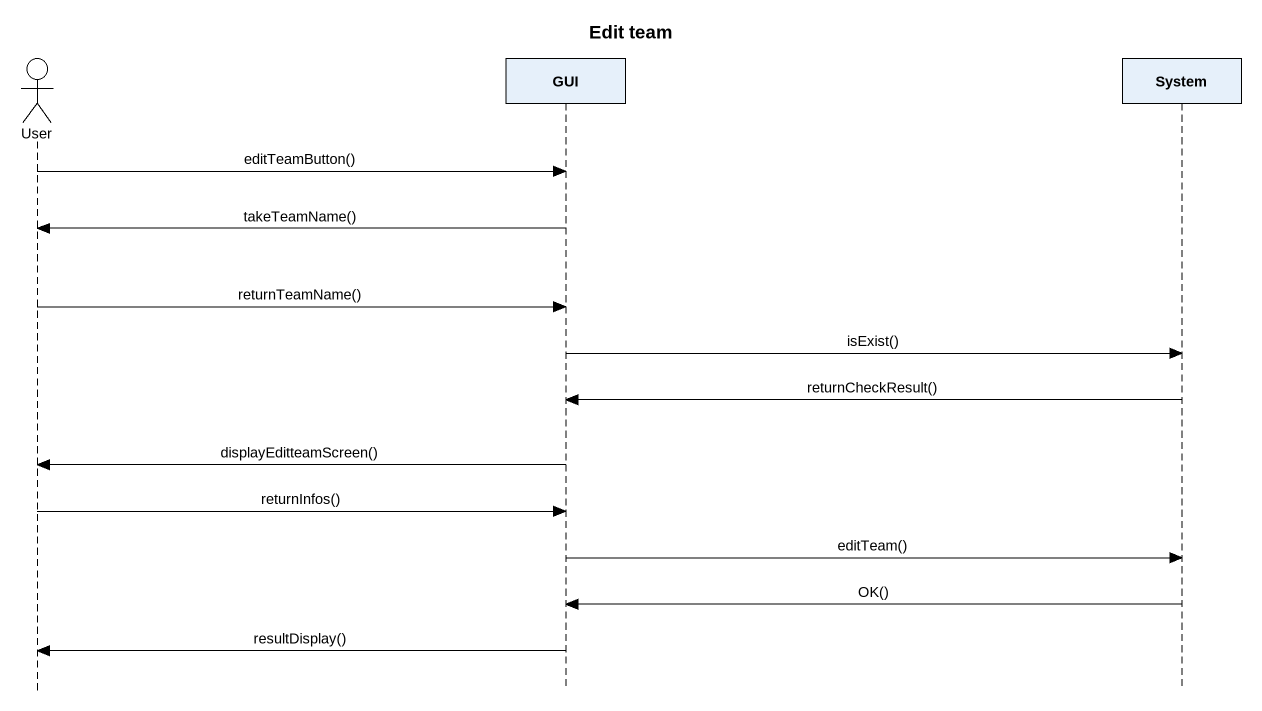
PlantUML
@startuml
title Edit team
hide footbox
actor User
participant GUI
participant System

User -> GUI : editTeamButton()
GUI -> User : takeTeamName()
User -> GUI : returnTeamName()
GUI -> System : isExist()
System -> GUI : returnCheckResult()
GUI -> User : displayEditteamScreen()
User -> GUI : returnInfos()
GUI -> System : editTeam()
System -> GUI : OK()
GUI -> User : resultDisplay()
@enduml
